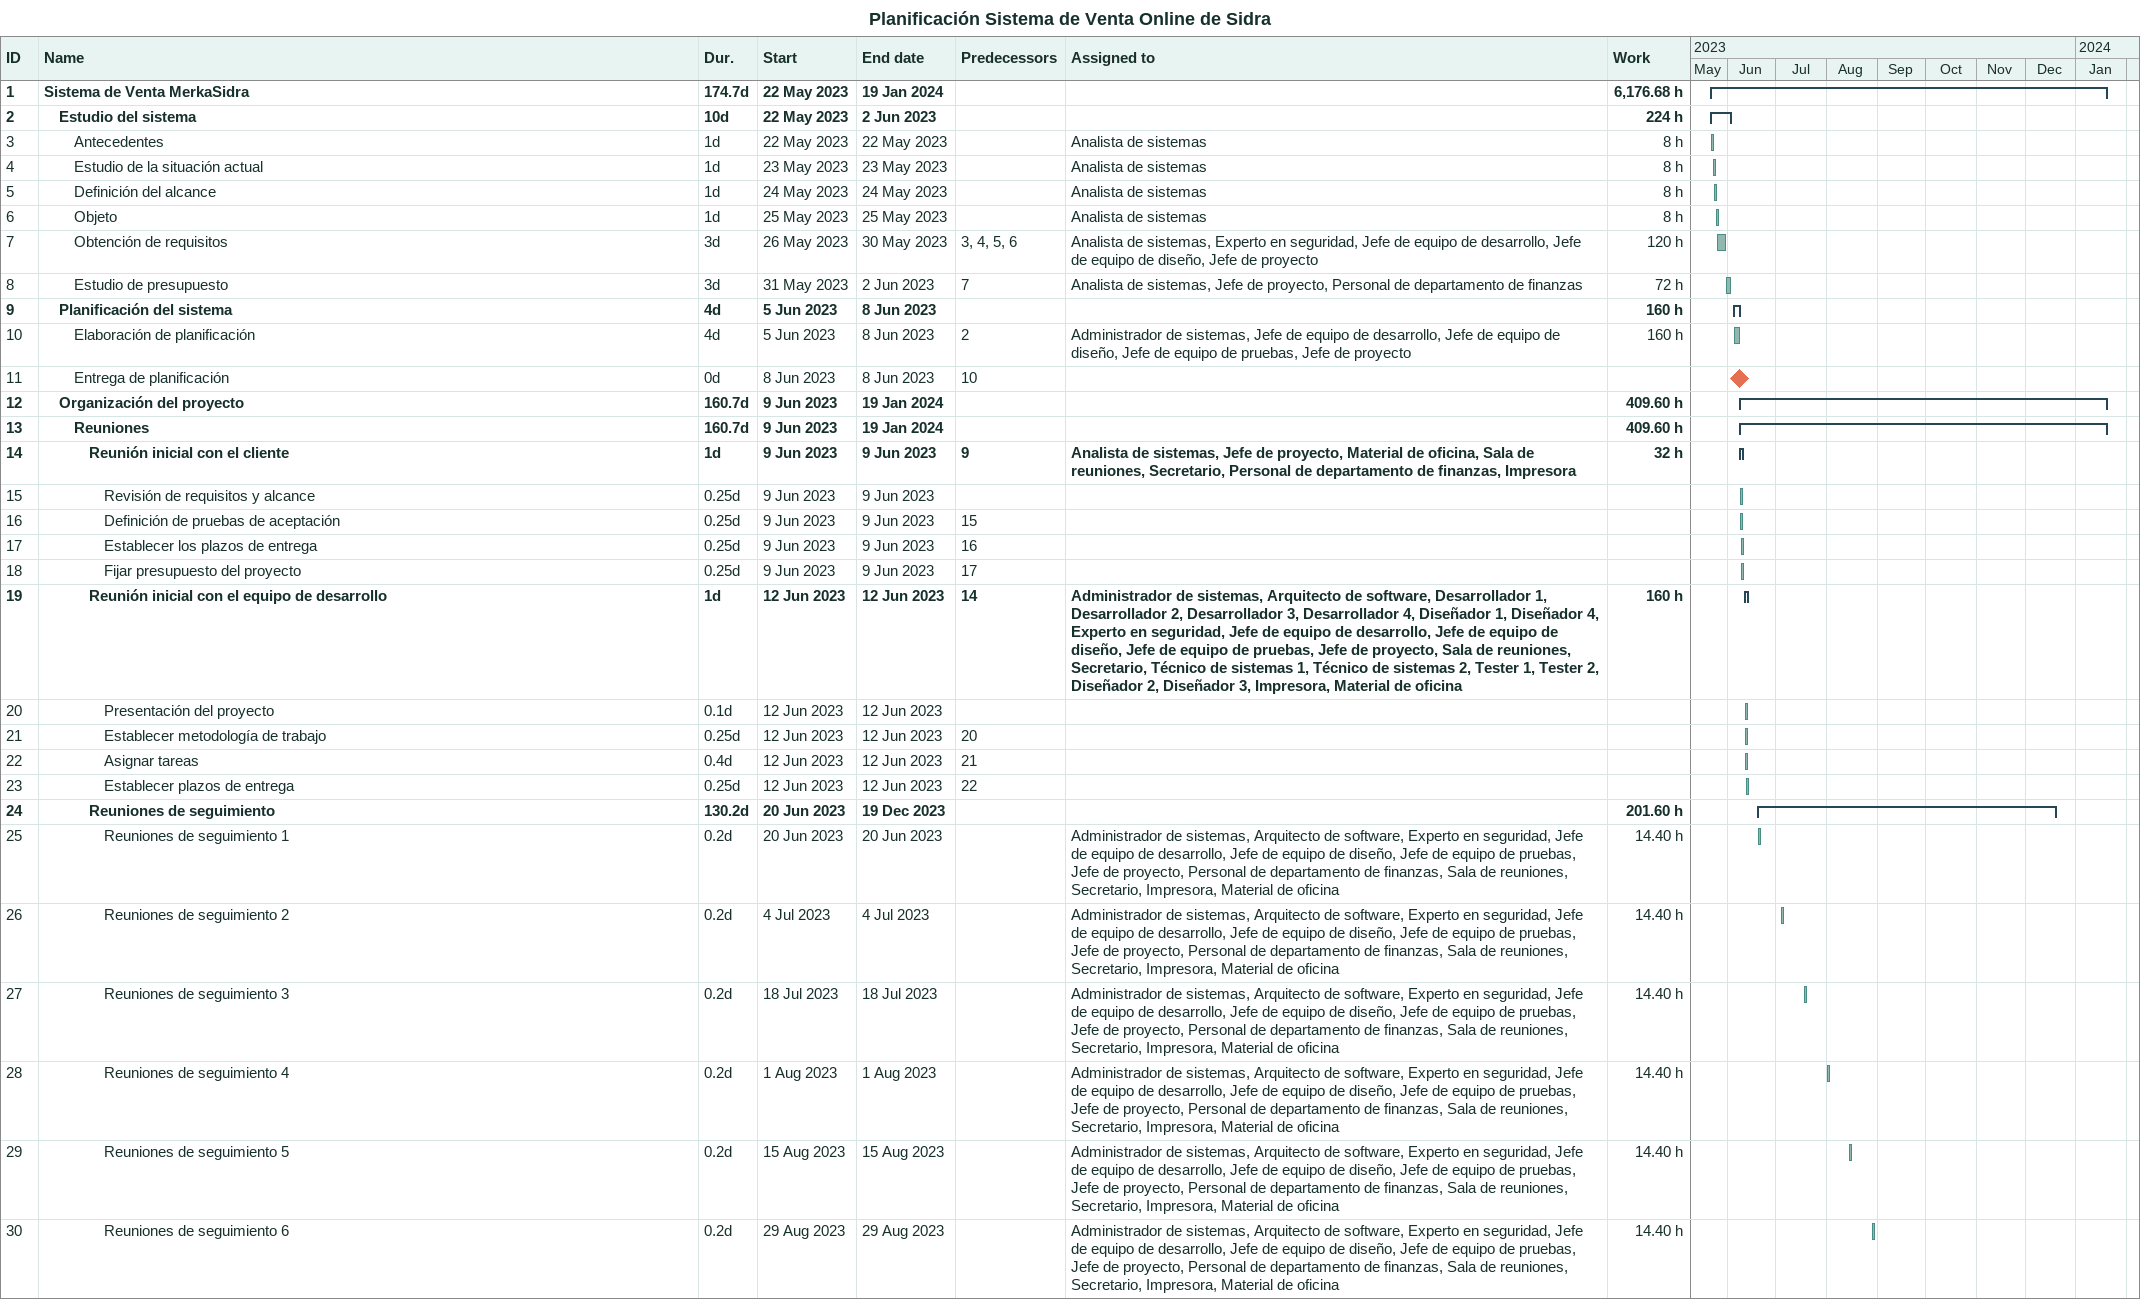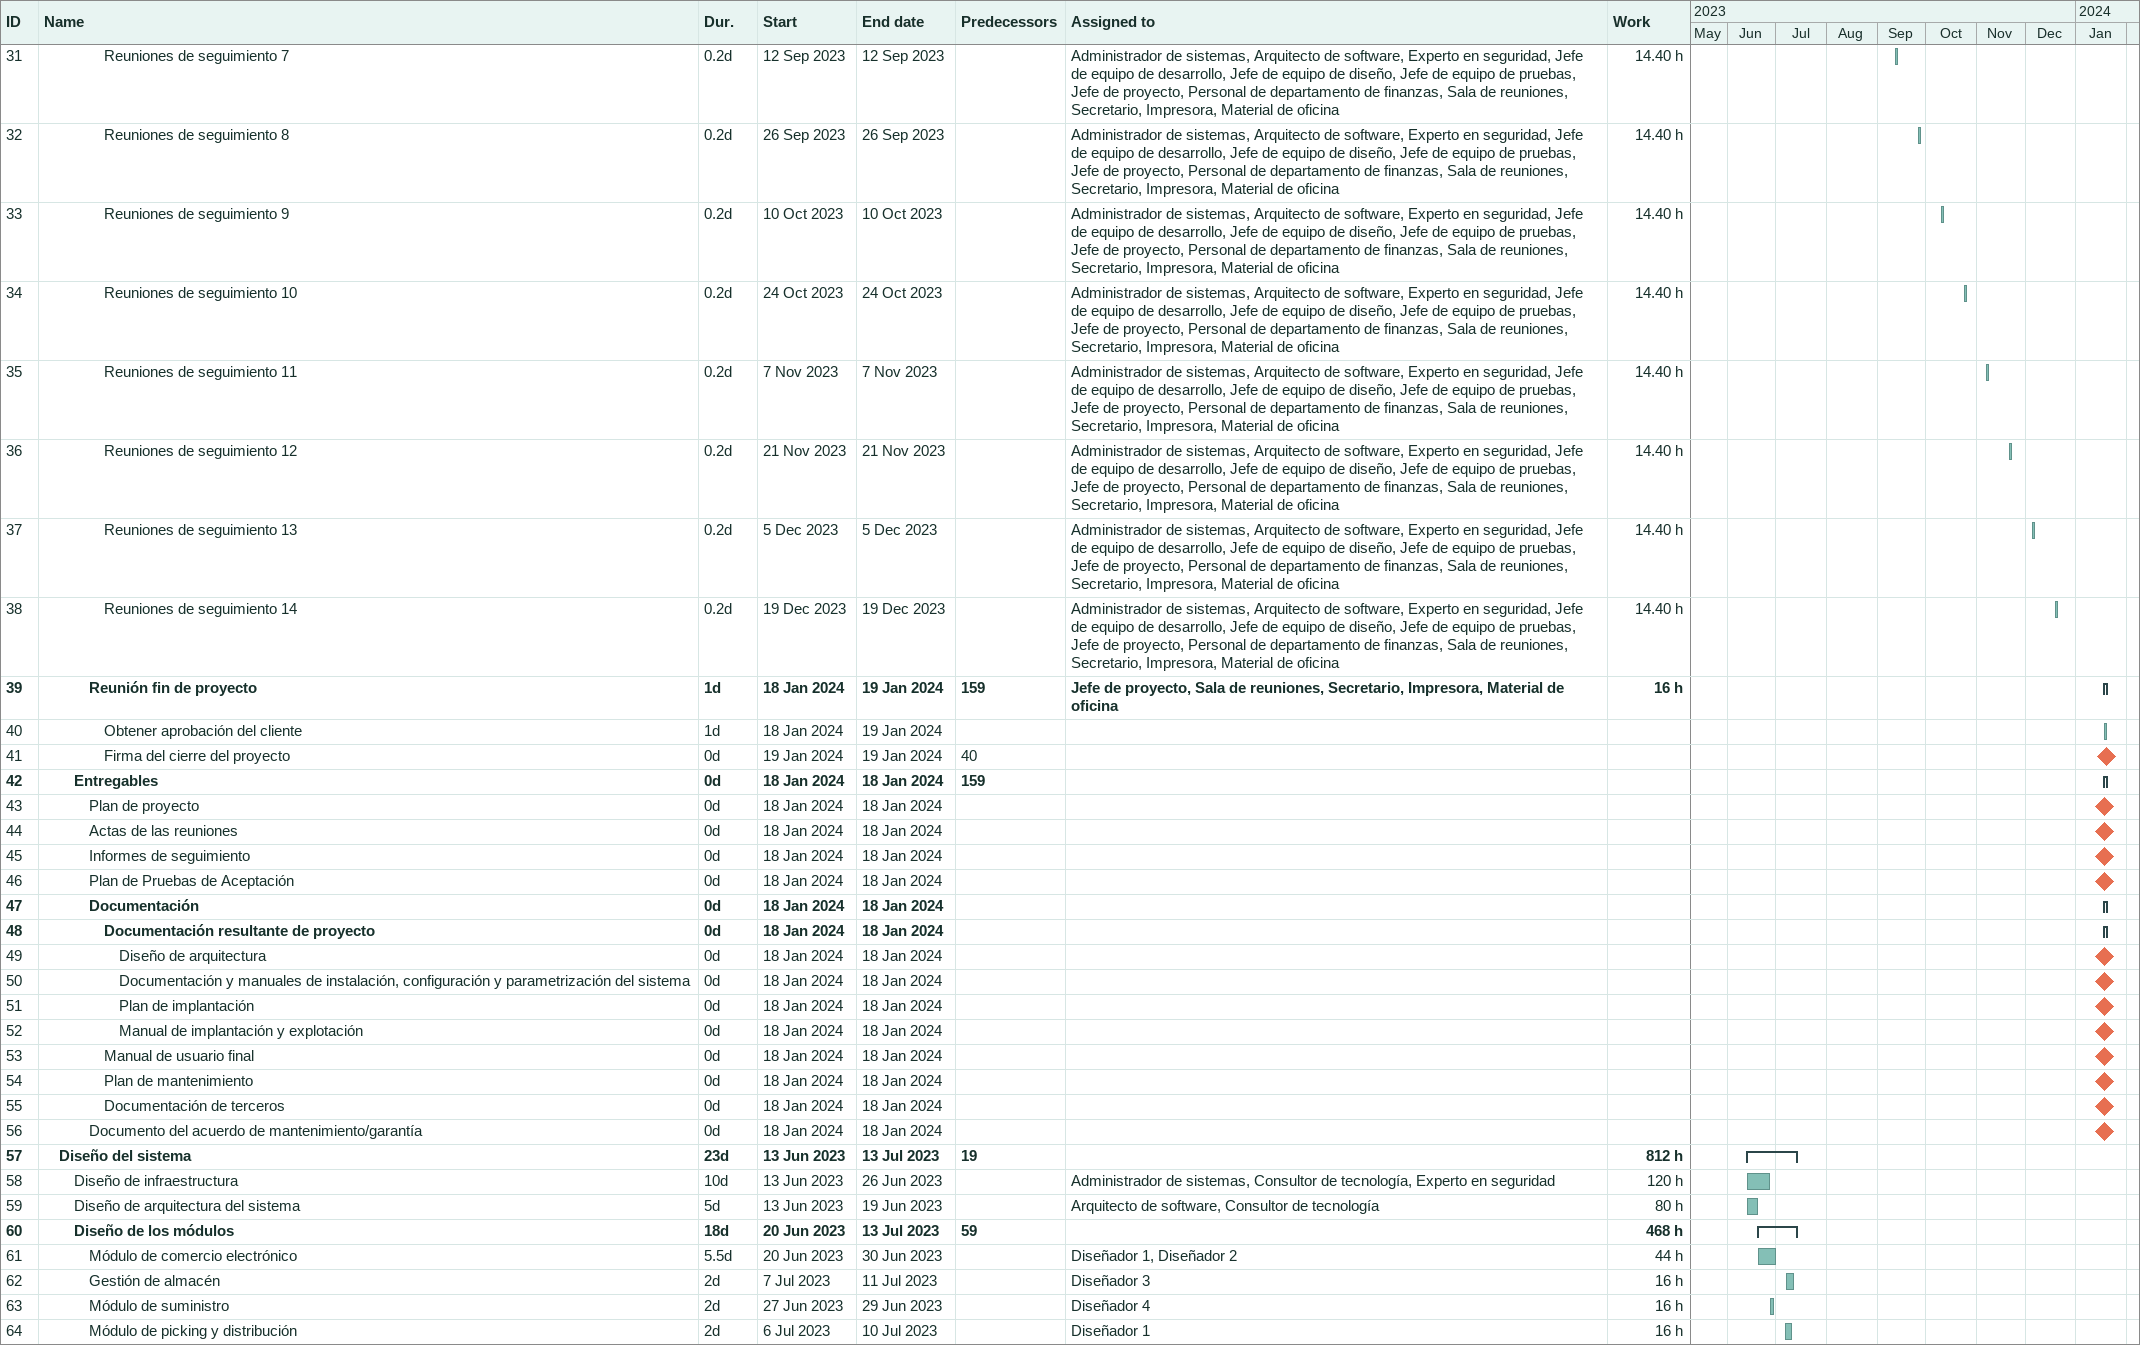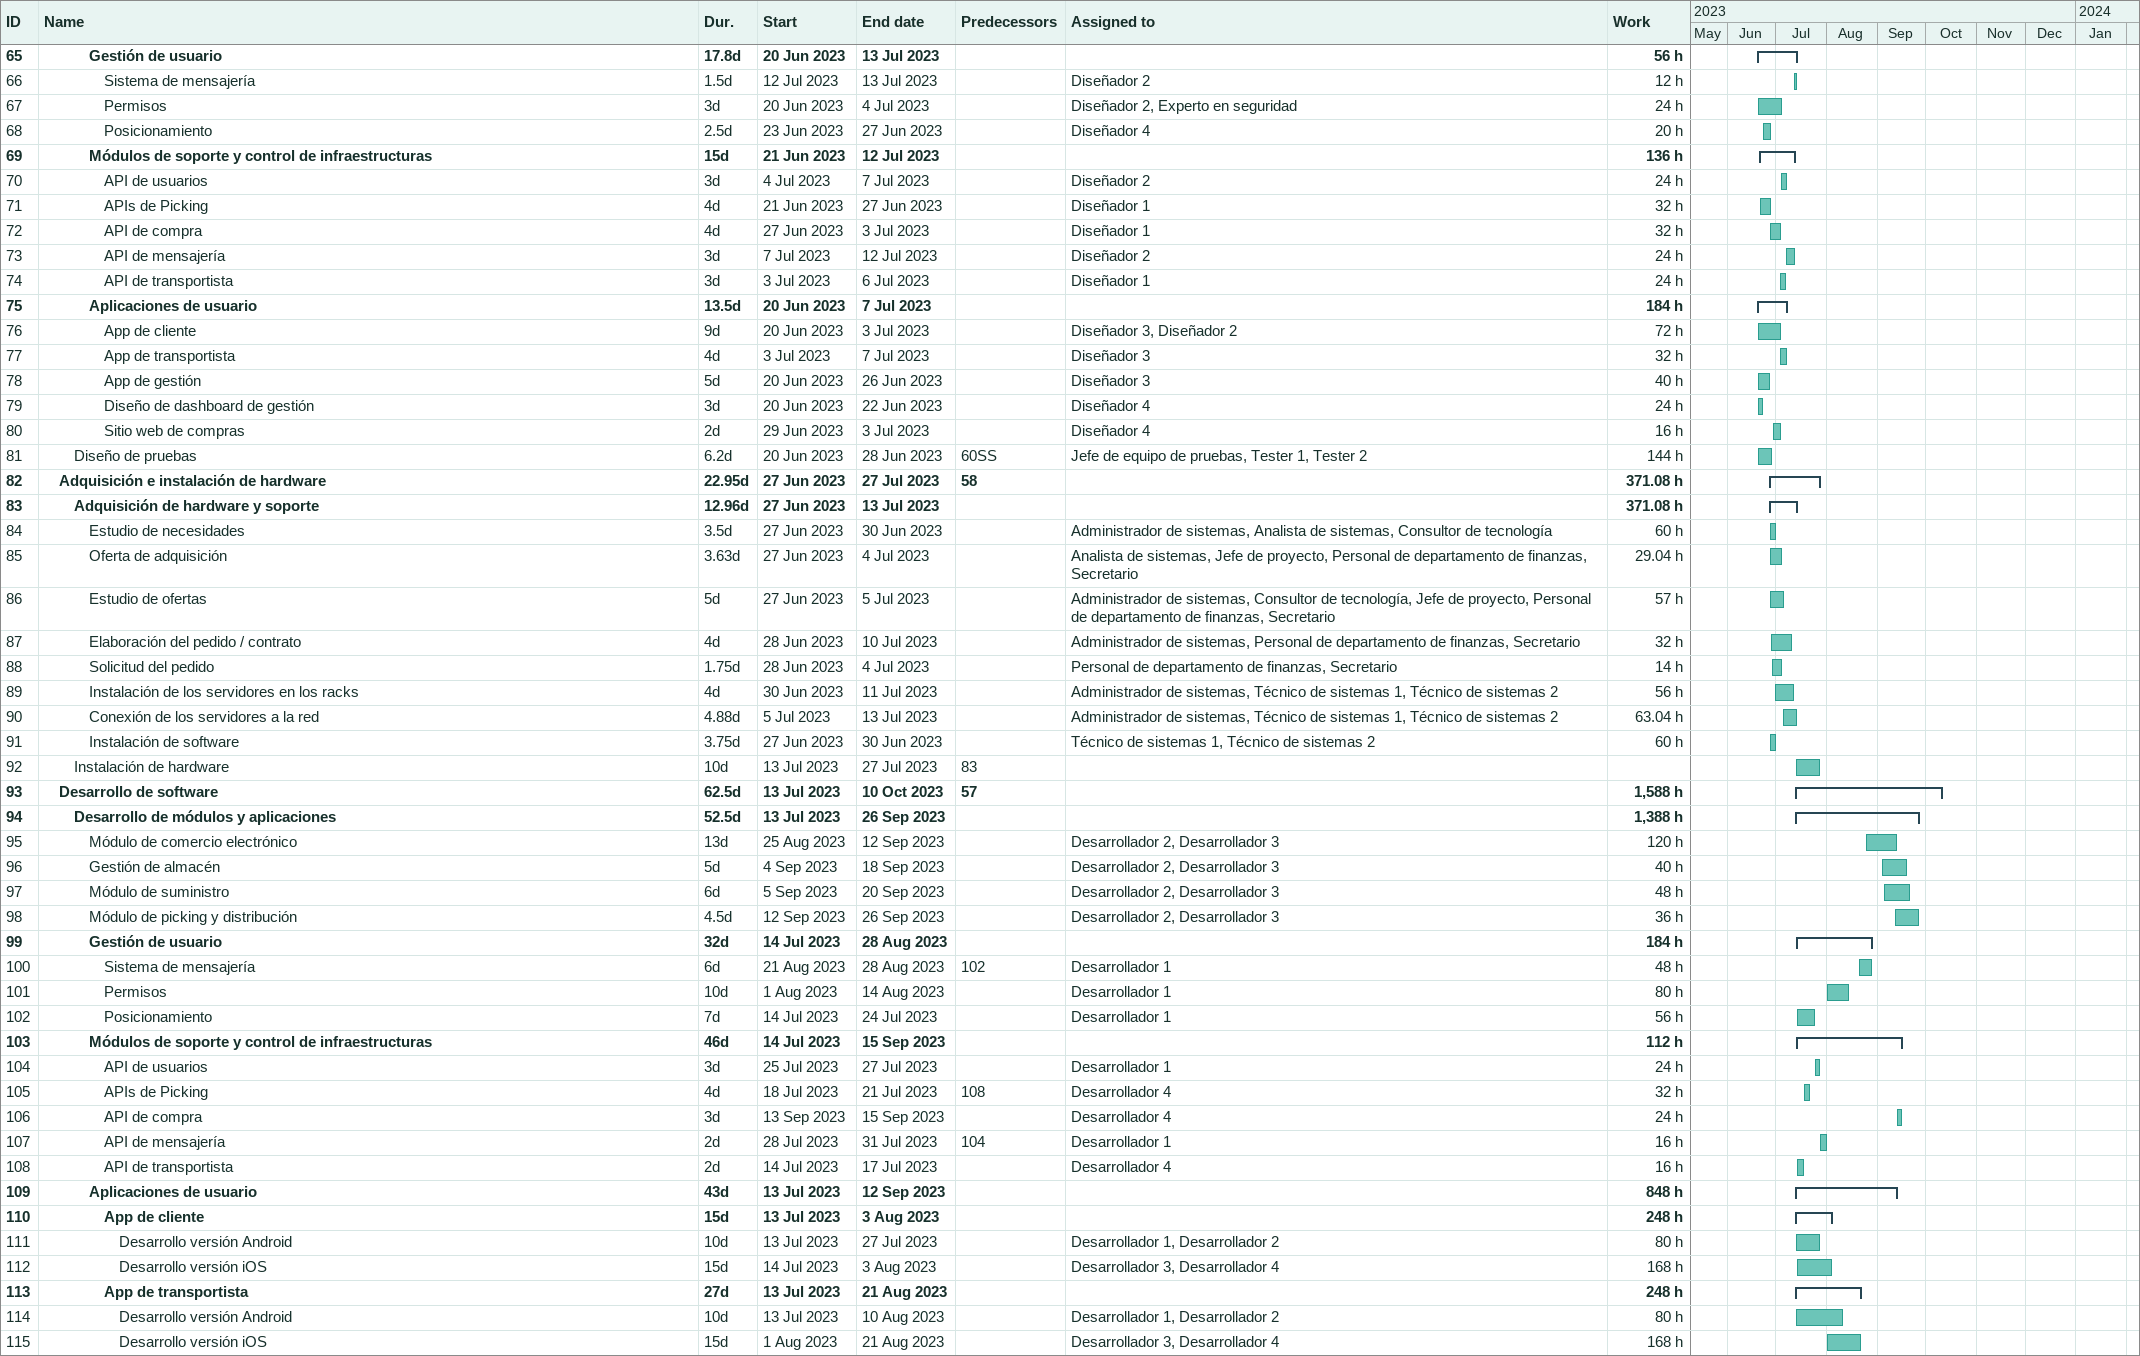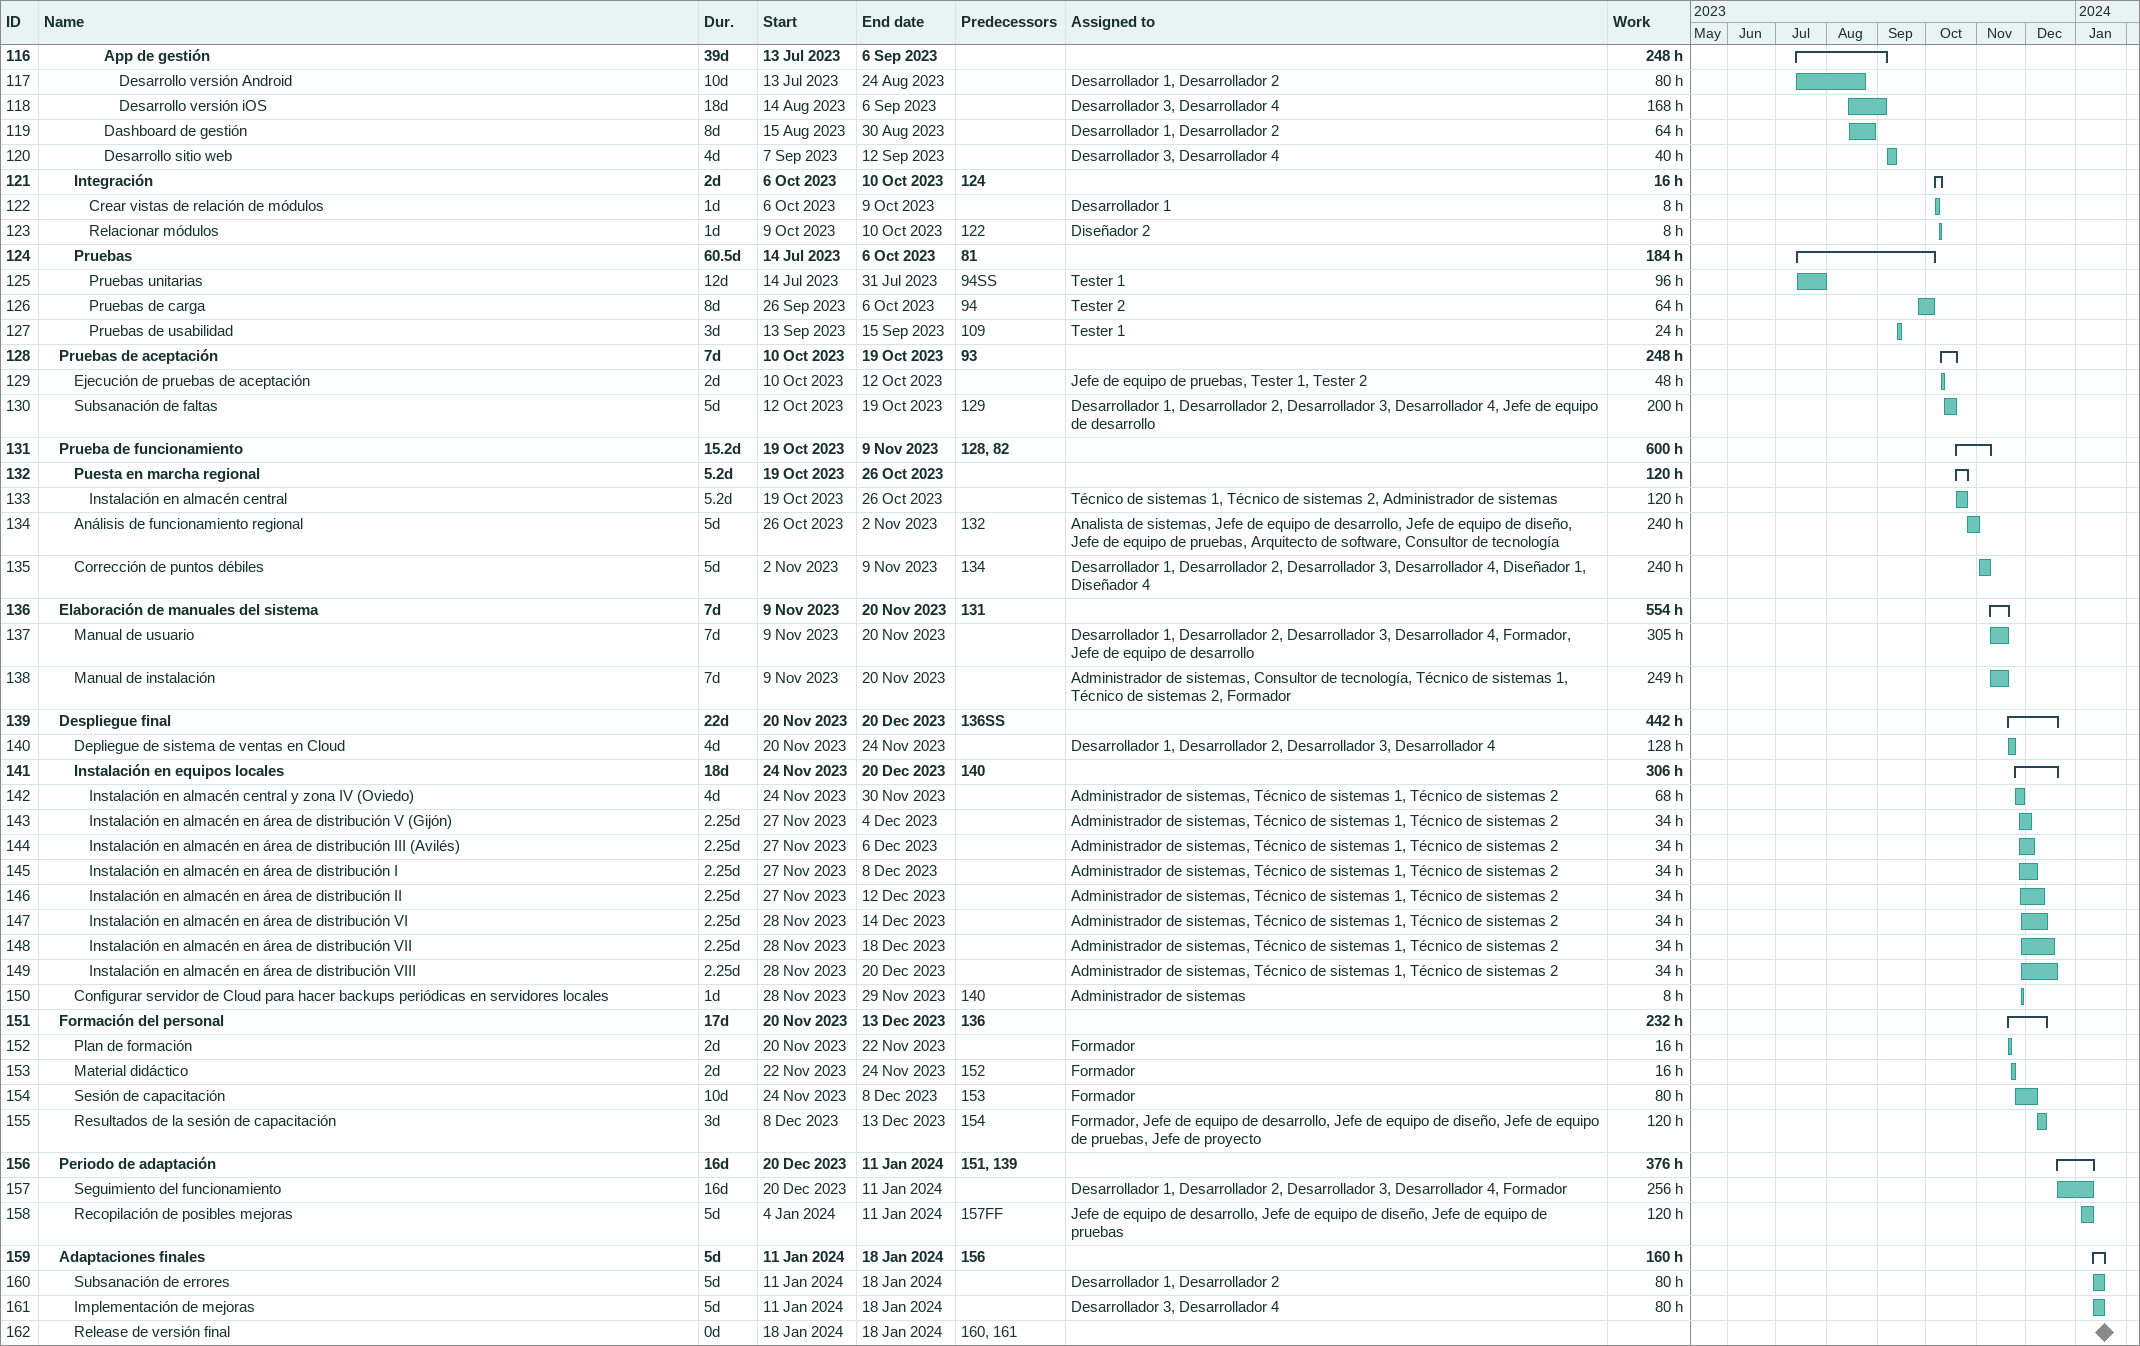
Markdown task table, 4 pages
Planificación Sistema de Venta Online de Sidra

| ID | Level | Task | Duration | Start | Finish | Predecessors | Resources | Work (h) |
|---|---|---|---|---|---|---|---|---|
| 1 | 1 | **Sistema de Venta MerkaSidra** | 174.7d | 2023-05-22 | 2024-01-19 |  |  | 6176.68 |
| 2 | 2 | **Estudio del sistema** | 10d | 2023-05-22 | 2023-06-02 |  |  | 224 |
| 3 | 3 | Antecedentes | 1d | 2023-05-22 | 2023-05-22 |  | Analista de sistemas | 8 |
| 4 | 3 | Estudio de la situación actual | 1d | 2023-05-23 | 2023-05-23 |  | Analista de sistemas | 8 |
| 5 | 3 | Definición del alcance | 1d | 2023-05-24 | 2023-05-24 |  | Analista de sistemas | 8 |
| 6 | 3 | Objeto | 1d | 2023-05-25 | 2023-05-25 |  | Analista de sistemas | 8 |
| 7 | 3 | Obtención de requisitos | 3d | 2023-05-26 | 2023-05-30 | 3, 4, 5, 6 | Analista de sistemas, Experto en seguridad, Jefe de equipo de desarrollo, Jefe de equipo de diseño, Jefe de proyecto | 120 |
| 8 | 3 | Estudio de presupuesto | 3d | 2023-05-31 | 2023-06-02 | 7 | Analista de sistemas, Jefe de proyecto, Personal de departamento de finanzas | 72 |
| 9 | 2 | **Planificación del sistema** | 4d | 2023-06-05 | 2023-06-08 |  |  | 160 |
| 10 | 3 | Elaboración de planificación | 4d | 2023-06-05 | 2023-06-08 | 2 | Administrador de sistemas, Jefe de equipo de desarrollo, Jefe de equipo de diseño, Jefe de equipo de pruebas, Jefe de proyecto | 160 |
| 11 | 3 | Entrega de planificación | 0d | 2023-06-08 | 2023-06-08 | 10 |  |  |
| 12 | 2 | **Organización del proyecto** | 160.7d | 2023-06-09 | 2024-01-19 |  |  | 409.60 |
| 13 | 3 | **Reuniones** | 160.7d | 2023-06-09 | 2024-01-19 |  |  | 409.60 |
| 14 | 4 | **Reunión inicial con el cliente** | 1d | 2023-06-09 | 2023-06-09 | 9 | Analista de sistemas, Jefe de proyecto, Material de oficina, Sala de reuniones, Secretario, Personal de departamento de finanzas, Impresora | 32 |
| 15 | 5 | Revisión de requisitos y alcance | 0.25d | 2023-06-09 | 2023-06-09 |  |  |  |
| 16 | 5 | Definición de pruebas de aceptación | 0.25d | 2023-06-09 | 2023-06-09 | 15 |  |  |
| 17 | 5 | Establecer los plazos de entrega | 0.25d | 2023-06-09 | 2023-06-09 | 16 |  |  |
| 18 | 5 | Fijar presupuesto del proyecto | 0.25d | 2023-06-09 | 2023-06-09 | 17 |  |  |
| 19 | 4 | **Reunión inicial con el equipo de desarrollo** | 1d | 2023-06-12 | 2023-06-12 | 14 | Administrador de sistemas, Arquitecto de software, Desarrollador 1, Desarrollador 2, Desarrollador 3, Desarrollador 4, Diseñador 1, Diseñador 4, Experto en seguridad, Jefe de equipo de desarrollo, Jefe de equipo de diseño, Jefe de equipo de pruebas, Jefe de proyecto, Sala de reuniones, Secretario, Técnico de sistemas 1, Técnico de sistemas 2, Tester 1, Tester 2, Diseñador 2, Diseñador 3, Impresora, Material de oficina | 160 |
| 20 | 5 | Presentación del proyecto | 0.1d | 2023-06-12 | 2023-06-12 |  |  |  |
| 21 | 5 | Establecer metodología de trabajo | 0.25d | 2023-06-12 | 2023-06-12 | 20 |  |  |
| 22 | 5 | Asignar tareas | 0.4d | 2023-06-12 | 2023-06-12 | 21 |  |  |
| 23 | 5 | Establecer plazos de entrega | 0.25d | 2023-06-12 | 2023-06-12 | 22 |  |  |
| 24 | 4 | **Reuniones de seguimiento** | 130.2d | 2023-06-20 | 2023-12-19 |  |  | 201.60 |
| 25 | 5 | Reuniones de seguimiento 1 | 0.2d | 2023-06-20 | 2023-06-20 |  | Administrador de sistemas, Arquitecto de software, Experto en seguridad, Jefe de equipo de desarrollo, Jefe de equipo de diseño, Jefe de equipo de pruebas, Jefe de proyecto, Personal de departamento de finanzas, Sala de reuniones, Secretario, Impresora, Material de oficina | 14.40 |
| 26 | 5 | Reuniones de seguimiento 2 | 0.2d | 2023-07-04 | 2023-07-04 |  | Administrador de sistemas, Arquitecto de software, Experto en seguridad, Jefe de equipo de desarrollo, Jefe de equipo de diseño, Jefe de equipo de pruebas, Jefe de proyecto, Personal de departamento de finanzas, Sala de reuniones, Secretario, Impresora, Material de oficina | 14.40 |
| 27 | 5 | Reuniones de seguimiento 3 | 0.2d | 2023-07-18 | 2023-07-18 |  | Administrador de sistemas, Arquitecto de software, Experto en seguridad, Jefe de equipo de desarrollo, Jefe de equipo de diseño, Jefe de equipo de pruebas, Jefe de proyecto, Personal de departamento de finanzas, Sala de reuniones, Secretario, Impresora, Material de oficina | 14.40 |
| 28 | 5 | Reuniones de seguimiento 4 | 0.2d | 2023-08-01 | 2023-08-01 |  | Administrador de sistemas, Arquitecto de software, Experto en seguridad, Jefe de equipo de desarrollo, Jefe de equipo de diseño, Jefe de equipo de pruebas, Jefe de proyecto, Personal de departamento de finanzas, Sala de reuniones, Secretario, Impresora, Material de oficina | 14.40 |
| 29 | 5 | Reuniones de seguimiento 5 | 0.2d | 2023-08-15 | 2023-08-15 |  | Administrador de sistemas, Arquitecto de software, Experto en seguridad, Jefe de equipo de desarrollo, Jefe de equipo de diseño, Jefe de equipo de pruebas, Jefe de proyecto, Personal de departamento de finanzas, Sala de reuniones, Secretario, Impresora, Material de oficina | 14.40 |
| 30 | 5 | Reuniones de seguimiento 6 | 0.2d | 2023-08-29 | 2023-08-29 |  | Administrador de sistemas, Arquitecto de software, Experto en seguridad, Jefe de equipo de desarrollo, Jefe de equipo de diseño, Jefe de equipo de pruebas, Jefe de proyecto, Personal de departamento de finanzas, Sala de reuniones, Secretario, Impresora, Material de oficina | 14.40 |
| 31 | 5 | Reuniones de seguimiento 7 | 0.2d | 2023-09-12 | 2023-09-12 |  | Administrador de sistemas, Arquitecto de software, Experto en seguridad, Jefe de equipo de desarrollo, Jefe de equipo de diseño, Jefe de equipo de pruebas, Jefe de proyecto, Personal de departamento de finanzas, Sala de reuniones, Secretario, Impresora, Material de oficina | 14.40 |
| 32 | 5 | Reuniones de seguimiento 8 | 0.2d | 2023-09-26 | 2023-09-26 |  | Administrador de sistemas, Arquitecto de software, Experto en seguridad, Jefe de equipo de desarrollo, Jefe de equipo de diseño, Jefe de equipo de pruebas, Jefe de proyecto, Personal de departamento de finanzas, Sala de reuniones, Secretario, Impresora, Material de oficina | 14.40 |
| 33 | 5 | Reuniones de seguimiento 9 | 0.2d | 2023-10-10 | 2023-10-10 |  | Administrador de sistemas, Arquitecto de software, Experto en seguridad, Jefe de equipo de desarrollo, Jefe de equipo de diseño, Jefe de equipo de pruebas, Jefe de proyecto, Personal de departamento de finanzas, Sala de reuniones, Secretario, Impresora, Material de oficina | 14.40 |
| 34 | 5 | Reuniones de seguimiento 10 | 0.2d | 2023-10-24 | 2023-10-24 |  | Administrador de sistemas, Arquitecto de software, Experto en seguridad, Jefe de equipo de desarrollo, Jefe de equipo de diseño, Jefe de equipo de pruebas, Jefe de proyecto, Personal de departamento de finanzas, Sala de reuniones, Secretario, Impresora, Material de oficina | 14.40 |
| 35 | 5 | Reuniones de seguimiento 11 | 0.2d | 2023-11-07 | 2023-11-07 |  | Administrador de sistemas, Arquitecto de software, Experto en seguridad, Jefe de equipo de desarrollo, Jefe de equipo de diseño, Jefe de equipo de pruebas, Jefe de proyecto, Personal de departamento de finanzas, Sala de reuniones, Secretario, Impresora, Material de oficina | 14.40 |
| 36 | 5 | Reuniones de seguimiento 12 | 0.2d | 2023-11-21 | 2023-11-21 |  | Administrador de sistemas, Arquitecto de software, Experto en seguridad, Jefe de equipo de desarrollo, Jefe de equipo de diseño, Jefe de equipo de pruebas, Jefe de proyecto, Personal de departamento de finanzas, Sala de reuniones, Secretario, Impresora, Material de oficina | 14.40 |
| 37 | 5 | Reuniones de seguimiento 13 | 0.2d | 2023-12-05 | 2023-12-05 |  | Administrador de sistemas, Arquitecto de software, Experto en seguridad, Jefe de equipo de desarrollo, Jefe de equipo de diseño, Jefe de equipo de pruebas, Jefe de proyecto, Personal de departamento de finanzas, Sala de reuniones, Secretario, Impresora, Material de oficina | 14.40 |
| 38 | 5 | Reuniones de seguimiento 14 | 0.2d | 2023-12-19 | 2023-12-19 |  | Administrador de sistemas, Arquitecto de software, Experto en seguridad, Jefe de equipo de desarrollo, Jefe de equipo de diseño, Jefe de equipo de pruebas, Jefe de proyecto, Personal de departamento de finanzas, Sala de reuniones, Secretario, Impresora, Material de oficina | 14.40 |
| 39 | 4 | **Reunión fin de proyecto** | 1d | 2024-01-18 | 2024-01-19 | 159 | Jefe de proyecto, Sala de reuniones, Secretario, Impresora, Material de oficina | 16 |
| 40 | 5 | Obtener aprobación del cliente | 1d | 2024-01-18 | 2024-01-19 |  |  |  |
| 41 | 5 | Firma del cierre del proyecto | 0d | 2024-01-19 | 2024-01-19 | 40 |  |  |
| 42 | 3 | **Entregables** | 0d | 2024-01-18 | 2024-01-18 | 159 |  |  |
| 43 | 4 | Plan de proyecto | 0d | 2024-01-18 | 2024-01-18 |  |  |  |
| 44 | 4 | Actas de las reuniones | 0d | 2024-01-18 | 2024-01-18 |  |  |  |
| 45 | 4 | Informes de seguimiento | 0d | 2024-01-18 | 2024-01-18 |  |  |  |
| 46 | 4 | Plan de Pruebas de Aceptación | 0d | 2024-01-18 | 2024-01-18 |  |  |  |
| 47 | 4 | **Documentación** | 0d | 2024-01-18 | 2024-01-18 |  |  |  |
| 48 | 5 | **Documentación resultante de proyecto** | 0d | 2024-01-18 | 2024-01-18 |  |  |  |
| 49 | 6 | Diseño de arquitectura | 0d | 2024-01-18 | 2024-01-18 |  |  |  |
| 50 | 6 | Documentación y manuales de instalación, configuración y parametrización del sistema | 0d | 2024-01-18 | 2024-01-18 |  |  |  |
| 51 | 6 | Plan de implantación | 0d | 2024-01-18 | 2024-01-18 |  |  |  |
| 52 | 6 | Manual de implantación y explotación | 0d | 2024-01-18 | 2024-01-18 |  |  |  |
| 53 | 5 | Manual de usuario final | 0d | 2024-01-18 | 2024-01-18 |  |  |  |
| 54 | 5 | Plan de mantenimiento | 0d | 2024-01-18 | 2024-01-18 |  |  |  |
| 55 | 5 | Documentación de terceros | 0d | 2024-01-18 | 2024-01-18 |  |  |  |
| 56 | 4 | Documento del acuerdo de mantenimiento/garantía | 0d | 2024-01-18 | 2024-01-18 |  |  |  |
| 57 | 2 | **Diseño del sistema** | 23d | 2023-06-13 | 2023-07-13 | 19 |  | 812 |
| 58 | 3 | Diseño de infraestructura | 10d | 2023-06-13 | 2023-06-26 |  | Administrador de sistemas, Consultor de tecnología, Experto en seguridad | 120 |
| 59 | 3 | Diseño de arquitectura del sistema | 5d | 2023-06-13 | 2023-06-19 |  | Arquitecto de software, Consultor de tecnología | 80 |
| 60 | 3 | **Diseño de los módulos** | 18d | 2023-06-20 | 2023-07-13 | 59 |  | 468 |
| 61 | 4 | Módulo de comercio electrónico | 5.5d | 2023-06-20 | 2023-06-30 |  | Diseñador 1, Diseñador 2 | 44 |
| 62 | 4 | Gestión de almacén | 2d | 2023-07-07 | 2023-07-11 |  | Diseñador 3 | 16 |
| 63 | 4 | Módulo de suministro | 2d | 2023-06-27 | 2023-06-29 |  | Diseñador 4 | 16 |
| 64 | 4 | Módulo de picking y distribución | 2d | 2023-07-06 | 2023-07-10 |  | Diseñador 1 | 16 |
| 65 | 4 | **Gestión de usuario** | 17.8d | 2023-06-20 | 2023-07-13 |  |  | 56 |
| 66 | 5 | Sistema de mensajería | 1.5d | 2023-07-12 | 2023-07-13 |  | Diseñador 2 | 12 |
| 67 | 5 | Permisos | 3d | 2023-06-20 | 2023-07-04 |  | Diseñador 2, Experto en seguridad | 24 |
| 68 | 5 | Posicionamiento | 2.5d | 2023-06-23 | 2023-06-27 |  | Diseñador 4 | 20 |
| 69 | 4 | **Módulos de soporte y control de infraestructuras** | 15d | 2023-06-21 | 2023-07-12 |  |  | 136 |
| 70 | 5 | API de usuarios | 3d | 2023-07-04 | 2023-07-07 |  | Diseñador 2 | 24 |
| 71 | 5 | APIs de Picking | 4d | 2023-06-21 | 2023-06-27 |  | Diseñador 1 | 32 |
| 72 | 5 | API de compra | 4d | 2023-06-27 | 2023-07-03 |  | Diseñador 1 | 32 |
| 73 | 5 | API de mensajería | 3d | 2023-07-07 | 2023-07-12 |  | Diseñador 2 | 24 |
| 74 | 5 | API de transportista | 3d | 2023-07-03 | 2023-07-06 |  | Diseñador 1 | 24 |
| 75 | 4 | **Aplicaciones de usuario** | 13.5d | 2023-06-20 | 2023-07-07 |  |  | 184 |
| 76 | 5 | App de cliente | 9d | 2023-06-20 | 2023-07-03 |  | Diseñador 3, Diseñador 2 | 72 |
| 77 | 5 | App de transportista | 4d | 2023-07-03 | 2023-07-07 |  | Diseñador 3 | 32 |
| 78 | 5 | App de gestión | 5d | 2023-06-20 | 2023-06-26 |  | Diseñador 3 | 40 |
| 79 | 5 | Diseño de dashboard de gestión | 3d | 2023-06-20 | 2023-06-22 |  | Diseñador 4 | 24 |
| 80 | 5 | Sitio web de compras | 2d | 2023-06-29 | 2023-07-03 |  | Diseñador 4 | 16 |
| 81 | 3 | Diseño de pruebas | 6.2d | 2023-06-20 | 2023-06-28 | 60SS | Jefe de equipo de pruebas, Tester 1, Tester 2 | 144 |
| 82 | 2 | **Adquisición e instalación de hardware** | 22.95d | 2023-06-27 | 2023-07-27 | 58 |  | 371.08 |
| 83 | 3 | **Adquisición de hardware y soporte** | 12.96d | 2023-06-27 | 2023-07-13 |  |  | 371.08 |
| 84 | 4 | Estudio de necesidades | 3.5d | 2023-06-27 | 2023-06-30 |  | Administrador de sistemas, Analista de sistemas, Consultor de tecnología | 60 |
| 85 | 4 | Oferta de adquisición | 3.63d | 2023-06-27 | 2023-07-04 |  | Analista de sistemas, Jefe de proyecto, Personal de departamento de finanzas, Secretario | 29.04 |
| 86 | 4 | Estudio de ofertas | 5d | 2023-06-27 | 2023-07-05 |  | Administrador de sistemas, Consultor de tecnología, Jefe de proyecto, Personal de departamento de finanzas, Secretario | 57 |
| 87 | 4 | Elaboración del pedido / contrato | 4d | 2023-06-28 | 2023-07-10 |  | Administrador de sistemas, Personal de departamento de finanzas, Secretario | 32 |
| 88 | 4 | Solicitud del pedido | 1.75d | 2023-06-28 | 2023-07-04 |  | Personal de departamento de finanzas, Secretario | 14 |
| 89 | 4 | Instalación de los servidores en los racks | 4d | 2023-06-30 | 2023-07-11 |  | Administrador de sistemas, Técnico de sistemas 1, Técnico de sistemas 2 | 56 |
| 90 | 4 | Conexión de los servidores a la red | 4.88d | 2023-07-05 | 2023-07-13 |  | Administrador de sistemas, Técnico de sistemas 1, Técnico de sistemas 2 | 63.04 |
| 91 | 4 | Instalación de software | 3.75d | 2023-06-27 | 2023-06-30 |  | Técnico de sistemas 1, Técnico de sistemas 2 | 60 |
| 92 | 3 | Instalación de hardware | 10d | 2023-07-13 | 2023-07-27 | 83 |  |  |
| 93 | 2 | **Desarrollo de software** | 62.5d | 2023-07-13 | 2023-10-10 | 57 |  | 1588 |
| 94 | 3 | **Desarrollo de módulos y aplicaciones** | 52.5d | 2023-07-13 | 2023-09-26 |  |  | 1388 |
| 95 | 4 | Módulo de comercio electrónico | 13d | 2023-08-25 | 2023-09-12 |  | Desarrollador 2, Desarrollador 3 | 120 |
| 96 | 4 | Gestión de almacén | 5d | 2023-09-04 | 2023-09-18 |  | Desarrollador 2, Desarrollador 3 | 40 |
| 97 | 4 | Módulo de suministro | 6d | 2023-09-05 | 2023-09-20 |  | Desarrollador 2, Desarrollador 3 | 48 |
| 98 | 4 | Módulo de picking y distribución | 4.5d | 2023-09-12 | 2023-09-26 |  | Desarrollador 2, Desarrollador 3 | 36 |
| 99 | 4 | **Gestión de usuario** | 32d | 2023-07-14 | 2023-08-28 |  |  | 184 |
| 100 | 5 | Sistema de mensajería | 6d | 2023-08-21 | 2023-08-28 | 102 | Desarrollador 1 | 48 |
| 101 | 5 | Permisos | 10d | 2023-08-01 | 2023-08-14 |  | Desarrollador 1 | 80 |
| 102 | 5 | Posicionamiento | 7d | 2023-07-14 | 2023-07-24 |  | Desarrollador 1 | 56 |
| 103 | 4 | **Módulos de soporte y control de infraestructuras** | 46d | 2023-07-14 | 2023-09-15 |  |  | 112 |
| 104 | 5 | API de usuarios | 3d | 2023-07-25 | 2023-07-27 |  | Desarrollador 1 | 24 |
| 105 | 5 | APIs de Picking | 4d | 2023-07-18 | 2023-07-21 | 108 | Desarrollador 4 | 32 |
| 106 | 5 | API de compra | 3d | 2023-09-13 | 2023-09-15 |  | Desarrollador 4 | 24 |
| 107 | 5 | API de mensajería | 2d | 2023-07-28 | 2023-07-31 | 104 | Desarrollador 1 | 16 |
| 108 | 5 | API de transportista | 2d | 2023-07-14 | 2023-07-17 |  | Desarrollador 4 | 16 |
| 109 | 4 | **Aplicaciones de usuario** | 43d | 2023-07-13 | 2023-09-12 |  |  | 848 |
| 110 | 5 | **App de cliente** | 15d | 2023-07-13 | 2023-08-03 |  |  | 248 |
| 111 | 6 | Desarrollo versión Android | 10d | 2023-07-13 | 2023-07-27 |  | Desarrollador 1, Desarrollador 2 | 80 |
| 112 | 6 | Desarrollo versión iOS | 15d | 2023-07-14 | 2023-08-03 |  | Desarrollador 3, Desarrollador 4 | 168 |
| 113 | 5 | **App de transportista** | 27d | 2023-07-13 | 2023-08-21 |  |  | 248 |
| 114 | 6 | Desarrollo versión Android | 10d | 2023-07-13 | 2023-08-10 |  | Desarrollador 1, Desarrollador 2 | 80 |
| 115 | 6 | Desarrollo versión iOS | 15d | 2023-08-01 | 2023-08-21 |  | Desarrollador 3, Desarrollador 4 | 168 |
| 116 | 5 | **App de gestión** | 39d | 2023-07-13 | 2023-09-06 |  |  | 248 |
| 117 | 6 | Desarrollo versión Android | 10d | 2023-07-13 | 2023-08-24 |  | Desarrollador 1, Desarrollador 2 | 80 |
| 118 | 6 | Desarrollo versión iOS | 18d | 2023-08-14 | 2023-09-06 |  | Desarrollador 3, Desarrollador 4 | 168 |
| 119 | 5 | Dashboard de gestión | 8d | 2023-08-15 | 2023-08-30 |  | Desarrollador 1, Desarrollador 2 | 64 |
| 120 | 5 | Desarrollo sitio web | 4d | 2023-09-07 | 2023-09-12 |  | Desarrollador 3, Desarrollador 4 | 40 |
| 121 | 3 | **Integración** | 2d | 2023-10-06 | 2023-10-10 | 124 |  | 16 |
| 122 | 4 | Crear vistas de relación de módulos | 1d | 2023-10-06 | 2023-10-09 |  | Desarrollador 1 | 8 |
| 123 | 4 | Relacionar módulos | 1d | 2023-10-09 | 2023-10-10 | 122 | Diseñador 2 | 8 |
| 124 | 3 | **Pruebas** | 60.5d | 2023-07-14 | 2023-10-06 | 81 |  | 184 |
| 125 | 4 | Pruebas unitarias | 12d | 2023-07-14 | 2023-07-31 | 94SS | Tester 1 | 96 |
| 126 | 4 | Pruebas de carga | 8d | 2023-09-26 | 2023-10-06 | 94 | Tester 2 | 64 |
| 127 | 4 | Pruebas de usabilidad | 3d | 2023-09-13 | 2023-09-15 | 109 | Tester 1 | 24 |
| 128 | 2 | **Pruebas de aceptación** | 7d | 2023-10-10 | 2023-10-19 | 93 |  | 248 |
| 129 | 3 | Ejecución de pruebas de aceptación | 2d | 2023-10-10 | 2023-10-12 |  | Jefe de equipo de pruebas, Tester 1, Tester 2 | 48 |
| 130 | 3 | Subsanación de faltas | 5d | 2023-10-12 | 2023-10-19 | 129 | Desarrollador 1, Desarrollador 2, Desarrollador 3, Desarrollador 4, Jefe de equipo de desarrollo | 200 |
| 131 | 2 | **Prueba de funcionamiento** | 15.2d | 2023-10-19 | 2023-11-09 | 128, 82 |  | 600 |
| 132 | 3 | **Puesta en marcha regional** | 5.2d | 2023-10-19 | 2023-10-26 |  |  | 120 |
| 133 | 4 | Instalación en almacén central | 5.2d | 2023-10-19 | 2023-10-26 |  | Técnico de sistemas 1, Técnico de sistemas 2, Administrador de sistemas | 120 |
| 134 | 3 | Análisis de funcionamiento regional | 5d | 2023-10-26 | 2023-11-02 | 132 | Analista de sistemas, Jefe de equipo de desarrollo, Jefe de equipo de diseño, Jefe de equipo de pruebas, Arquitecto de software, Consultor de tecnología | 240 |
| 135 | 3 | Corrección de puntos débiles | 5d | 2023-11-02 | 2023-11-09 | 134 | Desarrollador 1, Desarrollador 2, Desarrollador 3, Desarrollador 4, Diseñador 1, Diseñador 4 | 240 |
| 136 | 2 | **Elaboración de manuales del sistema** | 7d | 2023-11-09 | 2023-11-20 | 131 |  | 554 |
| 137 | 3 | Manual de usuario | 7d | 2023-11-09 | 2023-11-20 |  | Desarrollador 1, Desarrollador 2, Desarrollador 3, Desarrollador 4, Formador, Jefe de equipo de desarrollo | 305 |
| 138 | 3 | Manual de instalación | 7d | 2023-11-09 | 2023-11-20 |  | Administrador de sistemas, Consultor de tecnología, Técnico de sistemas 1, Técnico de sistemas 2, Formador | 249 |
| 139 | 2 | **Despliegue final** | 22d | 2023-11-20 | 2023-12-20 | 136SS |  | 442 |
| 140 | 3 | Depliegue de sistema de ventas en Cloud | 4d | 2023-11-20 | 2023-11-24 |  | Desarrollador 1, Desarrollador 2, Desarrollador 3, Desarrollador 4 | 128 |
| 141 | 3 | **Instalación en equipos locales** | 18d | 2023-11-24 | 2023-12-20 | 140 |  | 306 |
| 142 | 4 | Instalación en almacén central y zona IV (Oviedo) | 4d | 2023-11-24 | 2023-11-30 |  | Administrador de sistemas, Técnico de sistemas 1, Técnico de sistemas 2 | 68 |
| 143 | 4 | Instalación en almacén en área de distribución V (Gijón) | 2.25d | 2023-11-27 | 2023-12-04 |  | Administrador de sistemas, Técnico de sistemas 1, Técnico de sistemas 2 | 34 |
| 144 | 4 | Instalación en almacén en área de distribución III (Avilés) | 2.25d | 2023-11-27 | 2023-12-06 |  | Administrador de sistemas, Técnico de sistemas 1, Técnico de sistemas 2 | 34 |
| 145 | 4 | Instalación en almacén en área de distribución I | 2.25d | 2023-11-27 | 2023-12-08 |  | Administrador de sistemas, Técnico de sistemas 1, Técnico de sistemas 2 | 34 |
| 146 | 4 | Instalación en almacén en área de distribución II | 2.25d | 2023-11-27 | 2023-12-12 |  | Administrador de sistemas, Técnico de sistemas 1, Técnico de sistemas 2 | 34 |
| 147 | 4 | Instalación en almacén en área de distribución VI | 2.25d | 2023-11-28 | 2023-12-14 |  | Administrador de sistemas, Técnico de sistemas 1, Técnico de sistemas 2 | 34 |
| 148 | 4 | Instalación en almacén en área de distribución VII | 2.25d | 2023-11-28 | 2023-12-18 |  | Administrador de sistemas, Técnico de sistemas 1, Técnico de sistemas 2 | 34 |
| 149 | 4 | Instalación en almacén en área de distribución VIII | 2.25d | 2023-11-28 | 2023-12-20 |  | Administrador de sistemas, Técnico de sistemas 1, Técnico de sistemas 2 | 34 |
| 150 | 3 | Configurar servidor de Cloud para hacer backups periódicas en servidores locales | 1d | 2023-11-28 | 2023-11-29 | 140 | Administrador de sistemas | 8 |
| 151 | 2 | **Formación del personal** | 17d | 2023-11-20 | 2023-12-13 | 136 |  | 232 |
| 152 | 3 | Plan de formación | 2d | 2023-11-20 | 2023-11-22 |  | Formador | 16 |
| 153 | 3 | Material didáctico | 2d | 2023-11-22 | 2023-11-24 | 152 | Formador | 16 |
| 154 | 3 | Sesión de capacitación | 10d | 2023-11-24 | 2023-12-08 | 153 | Formador | 80 |
| 155 | 3 | Resultados de la sesión de capacitación | 3d | 2023-12-08 | 2023-12-13 | 154 | Formador, Jefe de equipo de desarrollo, Jefe de equipo de diseño, Jefe de equipo de pruebas, Jefe de proyecto | 120 |
| 156 | 2 | **Periodo de adaptación** | 16d | 2023-12-20 | 2024-01-11 | 151, 139 |  | 376 |
| 157 | 3 | Seguimiento del funcionamiento | 16d | 2023-12-20 | 2024-01-11 |  | Desarrollador 1, Desarrollador 2, Desarrollador 3, Desarrollador 4, Formador | 256 |
| 158 | 3 | Recopilación de posibles mejoras | 5d | 2024-01-04 | 2024-01-11 | 157FF | Jefe de equipo de desarrollo, Jefe de equipo de diseño, Jefe de equipo de pruebas | 120 |
| 159 | 2 | **Adaptaciones finales** | 5d | 2024-01-11 | 2024-01-18 | 156 |  | 160 |
| 160 | 3 | Subsanación de errores | 5d | 2024-01-11 | 2024-01-18 |  | Desarrollador 1, Desarrollador 2 | 80 |
| 161 | 3 | Implementación de mejoras | 5d | 2024-01-11 | 2024-01-18 |  | Desarrollador 3, Desarrollador 4 | 80 |
| 162 | 3 | Release de versión final | 0d | 2024-01-18 | 2024-01-18 | 160, 161 |  |  |
